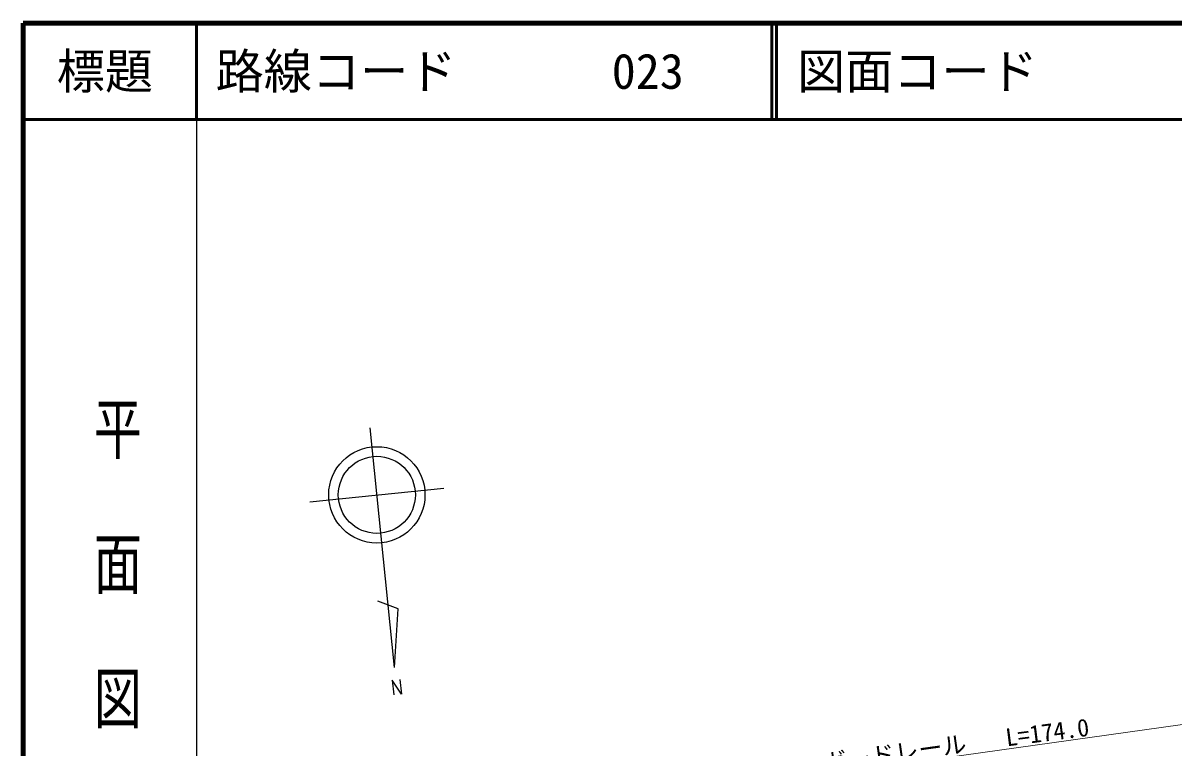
# Model space of a CAD drawing. Units: millimetres, scale not verified. Extents: x 40000 to 680000, y 20000 to 380000.
# Drawn here: x 40000 to 159531, y 304746 to 380000 of the extents above; entities that cross this region are included whole.
import ezdxf
from ezdxf.enums import TextEntityAlignment as Align

# ---------------------------------------------------------------- set-up
doc = ezdxf.new("R2010")
doc.units = ezdxf.units.MM
doc.header["$LTSCALE"] = 1000
for name, color, linetype, lineweight in [('M-BMK-SRVR', 3, 'Continuous', 25), ('M-STR-HTXT', 7, 'Continuous', 13), ('M-TTL', 2, 'Continuous', 140), ('M-TTL-BAND', 7, 'Continuous', 25), ('M-TTL-LINE', 7, 'Continuous', 50)]:
    doc.layers.add(name, color=color, linetype=linetype, lineweight=lineweight)
doc.layers.add('M-TTL-TXT', color=7, linetype='Continuous')
doc.styles.add('@ＭＳ ゴシック', font='')
doc.styles.add('ＭＳ ゴシック', font='')
doc.styles.get('@ＭＳ ゴシック').set_extended_font_data('@MS Gothic')
doc.styles.get('ＭＳ ゴシック').set_extended_font_data('MS Gothic')

msp = doc.modelspace()

# ---------------------------------------------------------------- linework, layer by layer
at = {"layer": 'M-BMK-SRVR'}
for p, q in [((78568, 313114), (76037, 337986)), ((69781, 330313), (83709, 331730)), ((78955, 319185), (76864, 319977)), ((78568, 313114), (78955, 319185)), ((79290, 310328), (78336, 311787)), ((78336, 311787), (78501, 310246)), ((79134, 311864), (79290, 310328))]:
    msp.add_line(p, q, dxfattribs=at)
for radius in [5000, 4000]:
    msp.add_circle((76746, 331022), radius, dxfattribs=at)
at = {"layer": 'M-STR-HTXT'}
msp.add_line((61763, 293390), (204576, 313367), dxfattribs=at)
at = {"layer": 'M-TTL'}
for p, q in [((40000, 380000), (40000, 20000)), ((680000, 380000), (40000, 380000))]:
    msp.add_line(p, q, dxfattribs=at)
at = {"layer": 'M-TTL-BAND'}
msp.add_line((58000, 370000), (58000, 20000), dxfattribs=at)
at = {"layer": 'M-TTL-LINE'}
for p, q in [((58000, 380000), (58000, 370000)), ((117750, 380000), (117750, 370000)), ((118250, 380000), (118250, 370000)), ((40000, 370000), (680000, 370000))]:
    msp.add_line(p, q, dxfattribs=at)

# ---------------------------------------------------------------- texts
at = {"layer": 'M-STR-HTXT', "style": 'ＭＳ ゴシック'}
for s, rotation, p in [('L=174.0', 7.3, (142234, 304365)), ('ガードレール', 8, (123291, 301695))]:
    msp.add_text(s, height=1833, rotation=rotation, dxfattribs=at).set_placement(p, align=Align.BOTTOM_LEFT)
at = {"layer": 'M-TTL-BAND', "style": '@ＭＳ ゴシック', "width": 1.4}
msp.add_text('平  面  図', height=3666, rotation=270, dxfattribs=at).set_placement((49777, 306475), align=Align.MIDDLE_RIGHT)
at = {"layer": 'M-TTL-TXT', "style": 'ＭＳ ゴシック'}
msp.add_text('標題', height=3666, dxfattribs=at).set_placement((48500, 375000), align=Align.MIDDLE_CENTER)
for s, p in [('路線コード', (60000, 375000)), ('023', (101142, 375000)), ('023', (101142, 375000)), ('図面コード', (120380, 375000))]:
    msp.add_text(s, height=3666, dxfattribs=at).set_placement(p, align=Align.MIDDLE_LEFT)

doc.saveas('drawing.dxf')
